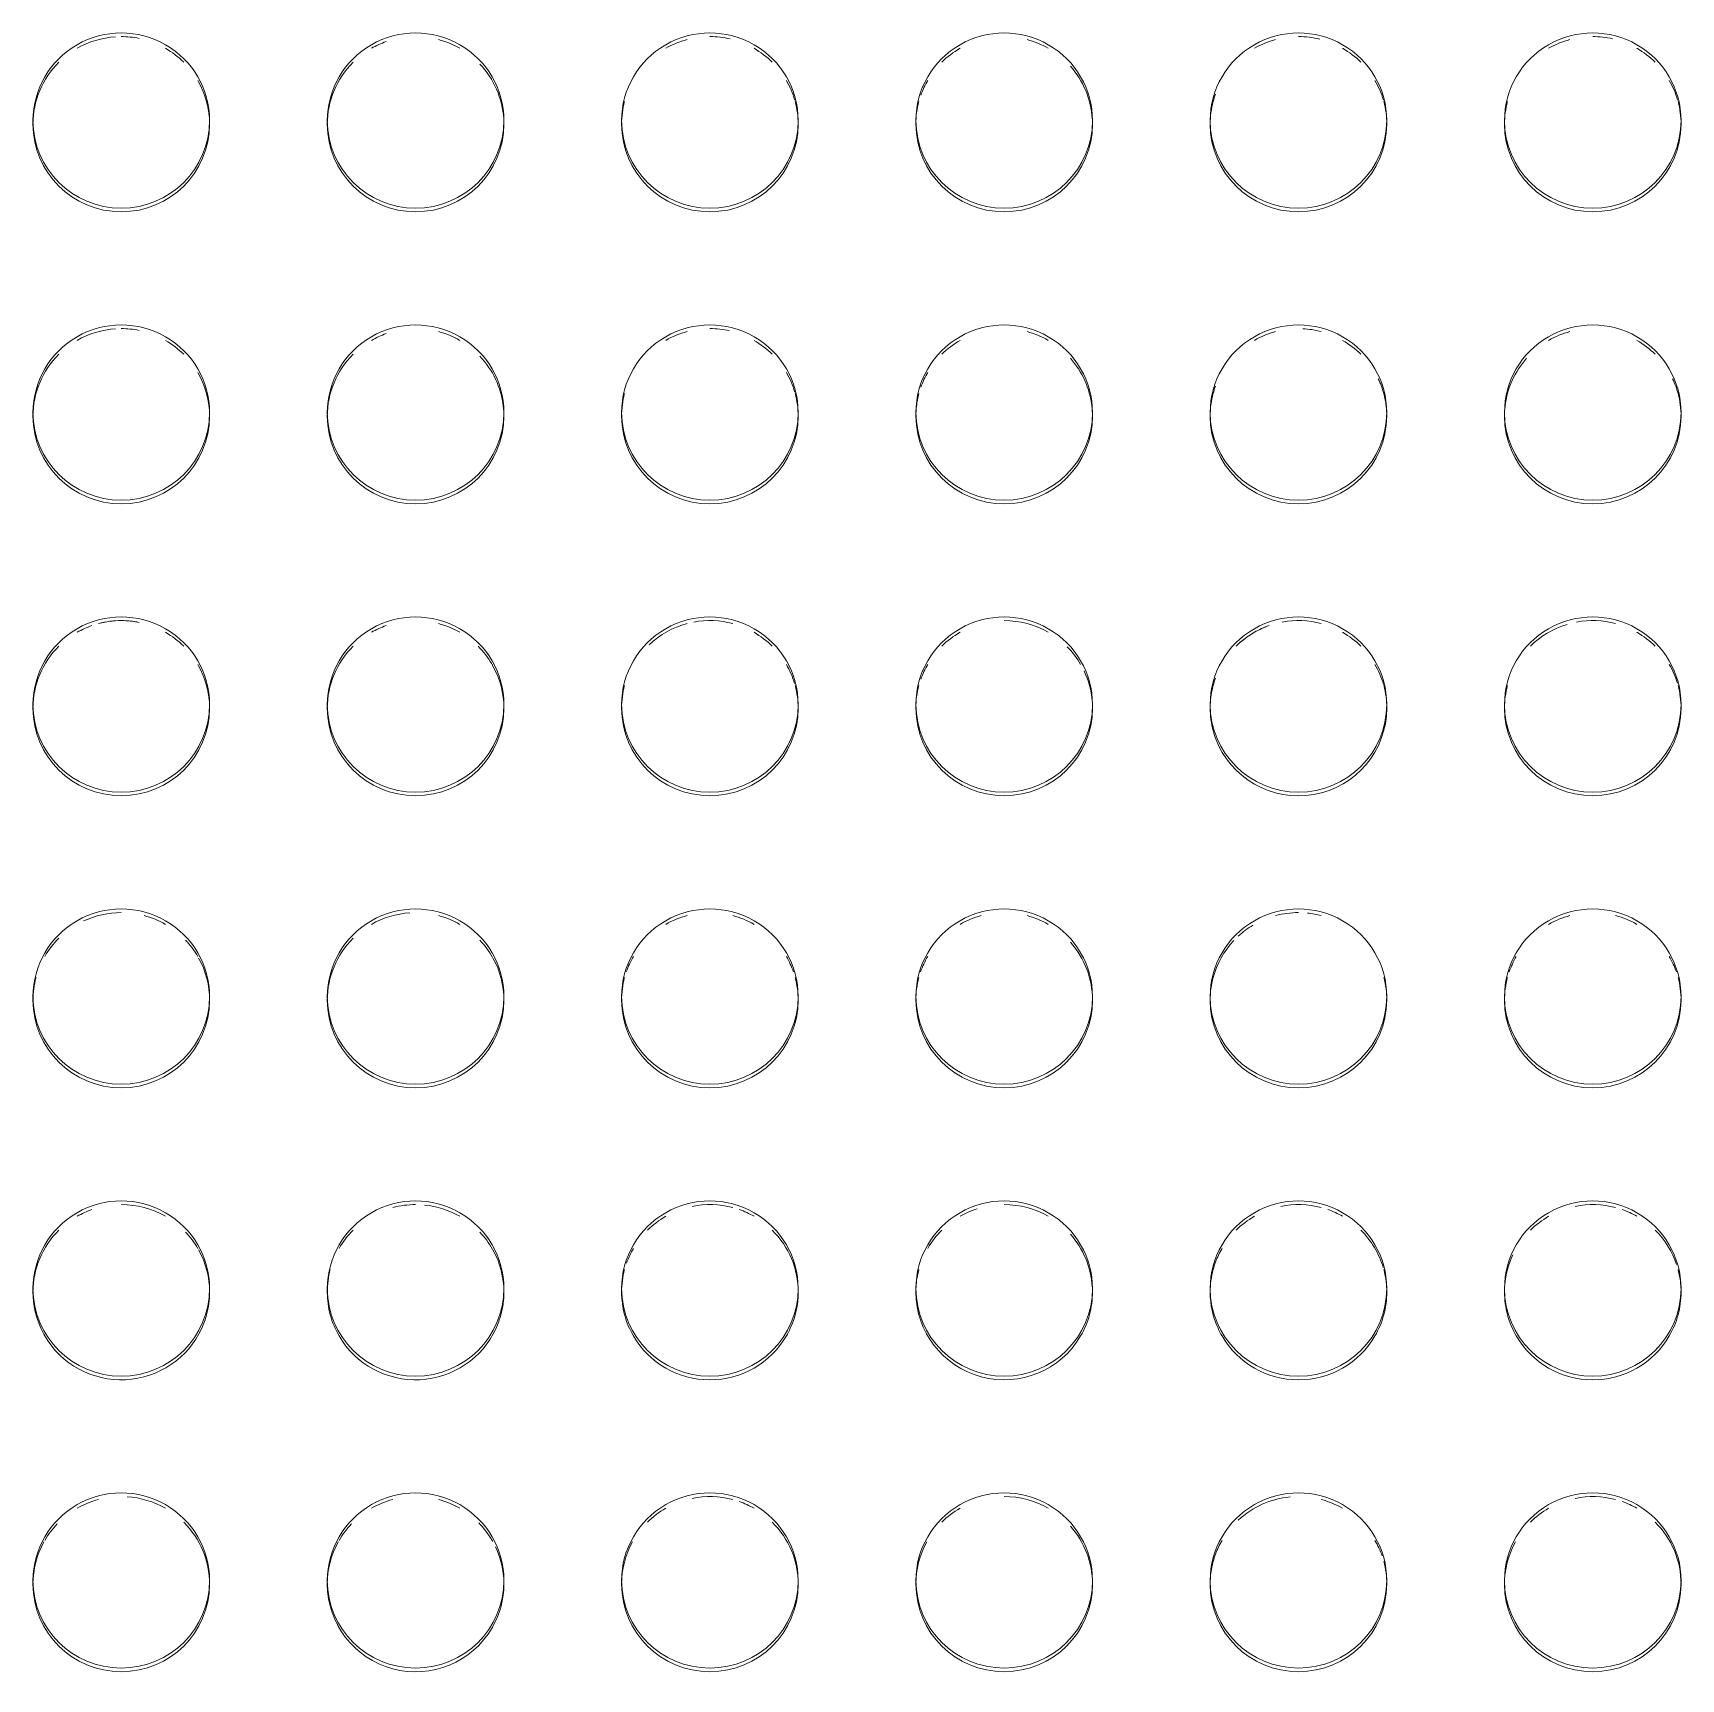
# Model space of a CAD drawing. Header units: millimetres. Extents: x 1606 to 178479, y -4237 to 231581.
# Drawn here: x 36216 to 36496, y 228421 to 228700.7 of the extents above; entities that cross this region are included whole.
import ezdxf

# ---------------------------------------------------------------- set-up
doc = ezdxf.new("R2010")
doc.units = ezdxf.units.MM
for name, color, linetype, lineweight in [('0-1', 7, 'Continuous', 5), ('A-GENM-1', 9, 'Continuous', 9), ('A-GENM-2', 13, 'Continuous', 9)]:
    doc.layers.add(name, color=color, linetype=linetype, lineweight=lineweight)

# ---------------------------------------------------------------- blocks, each defined once
blk = doc.blocks.new('WYA_Tactiles-300x300 - Tactiles-300x300-V19-WAREHOUSE SLAB PLAN')
at = {"layer": 'A-GENM-2'}
for p, q in [((26515.28, 228685.84), (26515.28, 228685.22)), ((26545.28, 228685.22), (26545.28, 228685.84)), ((26565.28, 228685.84), (26565.28, 228685.22)), ((26595.28, 228685.22), (26595.28, 228685.84)), ((26615.28, 228685.84), (26615.28, 228685.22)), ((26645.28, 228685.22), (26645.28, 228685.84)), ((26665.28, 228685.84), (26665.28, 228685.22)), ((26695.28, 228685.22), (26695.28, 228685.84)), ((26715.28, 228685.84), (26715.28, 228685.22)), ((26745.28, 228685.22), (26745.28, 228685.84)), ((26765.28, 228685.84), (26765.28, 228685.22)), ((26795.28, 228685.22), (26795.28, 228685.84)), ((26515.28, 228636.22), (26515.28, 228635.6)), ((26545.28, 228635.6), (26545.28, 228636.22)), ((26565.28, 228636.22), (26565.28, 228635.6)), ((26595.28, 228635.6), (26595.28, 228636.22)), ((26615.28, 228636.22), (26615.28, 228635.6)), ((26645.28, 228635.6), (26645.28, 228636.22)), ((26665.28, 228636.22), (26665.28, 228635.6)), ((26695.28, 228635.6), (26695.28, 228636.22)), ((26715.28, 228636.22), (26715.28, 228635.6)), ((26745.28, 228635.6), (26745.28, 228636.22)), ((26765.28, 228636.22), (26765.28, 228635.6)), ((26795.28, 228635.6), (26795.28, 228636.22)), ((26515.28, 228586.61), (26515.28, 228585.99)), ((26545.28, 228585.99), (26545.28, 228586.61)), ((26565.28, 228586.61), (26565.28, 228585.99)), ((26595.28, 228585.99), (26595.28, 228586.61)), ((26615.28, 228586.61), (26615.28, 228585.99)), ((26645.28, 228585.99), (26645.28, 228586.61)), ((26665.28, 228586.61), (26665.28, 228585.99)), ((26695.28, 228585.99), (26695.28, 228586.61)), ((26715.28, 228586.61), (26715.28, 228585.99)), ((26745.28, 228585.99), (26745.28, 228586.61)), ((26765.28, 228586.61), (26765.28, 228585.99)), ((26795.28, 228585.99), (26795.28, 228586.61)), ((26515.28, 228536.99), (26515.28, 228536.37)), ((26545.28, 228536.37), (26545.28, 228536.99)), ((26565.28, 228536.99), (26565.28, 228536.37)), ((26595.28, 228536.37), (26595.28, 228536.99)), ((26615.28, 228536.99), (26615.28, 228536.37)), ((26645.28, 228536.37), (26645.28, 228536.99)), ((26665.28, 228536.99), (26665.28, 228536.37)), ((26695.28, 228536.37), (26695.28, 228536.99)), ((26715.28, 228536.99), (26715.28, 228536.37)), ((26745.28, 228536.37), (26745.28, 228536.99)), ((26765.28, 228536.99), (26765.28, 228536.37)), ((26795.28, 228536.37), (26795.28, 228536.99)), ((26515.28, 228487.38), (26515.28, 228486.76)), ((26545.28, 228486.76), (26545.28, 228487.38)), ((26565.28, 228487.38), (26565.28, 228486.76)), ((26595.28, 228486.76), (26595.28, 228487.38)), ((26615.28, 228487.38), (26615.28, 228486.76)), ((26645.28, 228486.76), (26645.28, 228487.38)), ((26665.28, 228487.38), (26665.28, 228486.76)), ((26695.28, 228486.76), (26695.28, 228487.38)), ((26715.28, 228487.38), (26715.28, 228486.76)), ((26745.28, 228486.76), (26745.28, 228487.38)), ((26765.28, 228487.38), (26765.28, 228486.76)), ((26795.28, 228486.76), (26795.28, 228487.38)), ((26515.28, 228437.77), (26515.28, 228437.15)), ((26545.28, 228437.15), (26545.28, 228437.77)), ((26565.28, 228437.77), (26565.28, 228437.15)), ((26595.28, 228437.15), (26595.28, 228437.77)), ((26615.28, 228437.77), (26615.28, 228437.15)), ((26645.28, 228437.15), (26645.28, 228437.77)), ((26665.28, 228437.77), (26665.28, 228437.15)), ((26695.28, 228437.15), (26695.28, 228437.77)), ((26715.28, 228437.77), (26715.28, 228437.15)), ((26745.28, 228437.15), (26745.28, 228437.77)), ((26765.28, 228437.77), (26765.28, 228437.15)), ((26795.28, 228437.15), (26795.28, 228437.77))]:
    blk.add_line(p, q, dxfattribs=at)
for centre, start_param, end_param in [((26530.28, 228685.84), 0, 3.141593), ((26530.28, 228685.22), 1.637098, 2.094395), ((26530.28, 228685.22), 1.368442, 1.570796), ((26580.28, 228685.84), 0, 3.141593), ((26580.28, 228685.22), 1.909806, 2.094395), ((26580.28, 228685.22), 1.047198, 1.308997), ((26630.28, 228685.84), 0, 3.141593), ((26630.28, 228685.22), 1.832596, 2.094395), ((26630.28, 228685.22), 1.33837, 1.570796), ((26680.28, 228685.84), 0, 3.141593), ((26680.28, 228685.22), 1.047198, 1.308997), ((26730.28, 228685.84), 0, 3.141593), ((26730.28, 228685.22), 1.832596, 2.094395), ((26730.28, 228685.22), 1.325552, 1.570796), ((26780.28, 228685.84), 0, 3.141593), ((26780.28, 228685.22), 1.832596, 2.094395), ((26780.28, 228685.22), 1.34624, 1.570796), ((26530.28, 228685.22), 2.356194, 3.141593), ((26530.28, 228685.22), 0.785398, 1.047198), ((26580.28, 228685.22), 2.356194, 3.141593), ((26630.28, 228685.22), 0.785398, 1.047198), ((26680.28, 228685.22), 2.094395, 2.356194), ((26730.28, 228685.22), 0.785398, 1.047198), ((26780.28, 228685.22), 0.785398, 1.047198), ((26580.28, 228685.22), 0.061784, 0.757137), ((26680.28, 228685.22), 0.061784, 0.723615), ((26530.28, 228685.22), 0, 0.523599), ((26630.28, 228685.22), 0.279565, 0.523599), ((26680.28, 228685.22), 2.617994, 2.802583), ((26730.28, 228685.22), 2.791019, 2.879793), ((26730.28, 228685.22), 0.279565, 0.523599), ((26780.28, 228685.22), 0.279565, 0.523599), ((26630.28, 228685.22), 2.879793, 3.141593), ((26630.28, 228685.22), 0, 0.261799), ((26680.28, 228685.22), 2.879793, 3.141593), ((26730.28, 228685.22), 2.879793, 3.141593), ((26730.28, 228685.22), 0, 0.261799), ((26780.28, 228685.22), 2.879793, 3.141593), ((26780.28, 228685.22), 0, 0.261799), ((26530.28, 228685.84), 3.141593, 6.283185), ((26530.28, 228685.22), 3.141593, 6.283185), ((26580.28, 228685.84), 3.141593, 6.283185), ((26580.28, 228685.22), 3.141593, 6.283185), ((26630.28, 228685.84), 3.141593, 6.283185), ((26630.28, 228685.22), 3.141593, 6.283185), ((26680.28, 228685.84), 3.141593, 6.283185), ((26680.28, 228685.22), 3.141593, 6.283185), ((26730.28, 228685.84), 3.141593, 6.283185), ((26730.28, 228685.22), 3.141593, 6.283185), ((26780.28, 228685.84), 3.141593, 6.283185), ((26780.28, 228685.22), 3.141593, 6.283185), ((26530.28, 228636.22), 0, 3.141593), ((26580.28, 228636.22), 0, 3.141593), ((26630.28, 228636.22), 0, 3.141593), ((26680.28, 228636.22), 0, 3.141593), ((26730.28, 228636.22), 0, 3.141593), ((26780.28, 228636.22), 0, 3.141593), ((26530.28, 228635.6), 1.637098, 2.094395), ((26530.28, 228635.6), 1.368442, 1.570796), ((26530.28, 228635.6), 0.785398, 1.047198), ((26580.28, 228635.6), 1.909806, 2.094395), ((26580.28, 228635.6), 1.047198, 1.308997), ((26630.28, 228635.6), 1.832596, 2.094395), ((26630.28, 228635.6), 1.34624, 1.570796), ((26630.28, 228635.6), 0.785398, 1.047198), ((26680.28, 228635.6), 2.094395, 2.356194), ((26680.28, 228635.6), 1.047198, 1.308997), ((26730.28, 228635.6), 1.832596, 2.094395), ((26730.28, 228635.6), 1.308997, 1.52226), ((26730.28, 228635.6), 0.785398, 1.047198), ((26780.28, 228635.6), 1.832596, 2.094395), ((26780.28, 228635.6), 0.785398, 1.047198), ((26530.28, 228635.6), 2.356194, 3.141593), ((26580.28, 228635.6), 2.356194, 3.141593), ((26580.28, 228635.6), 0.114971, 0.757137), ((26680.28, 228635.6), 0.114971, 0.723615), ((26780.28, 228635.6), 2.417978, 3.026621), ((26530.28, 228635.6), 0, 0.523599), ((26630.28, 228635.6), 0.279565, 0.523599), ((26680.28, 228635.6), 2.617994, 2.802583), ((26730.28, 228635.6), 2.791019, 2.879793), ((26730.28, 228635.6), 0.261799, 0.440742), ((26780.28, 228635.6), 0.261799, 0.440742), ((26580.28, 228635.6), 0, 0.114971), ((26630.28, 228635.6), 2.879793, 3.141593), ((26630.28, 228635.6), 0, 0.261799), ((26680.28, 228635.6), 3.026621, 3.141593), ((26680.28, 228635.6), 2.879793, 3.026621), ((26680.28, 228635.6), 0, 0.114971), ((26730.28, 228635.6), 2.879793, 3.141593), ((26730.28, 228635.6), 0.114971, 0.261799), ((26730.28, 228635.6), 0, 0.114971), ((26780.28, 228635.6), 3.026621, 3.141593), ((26780.28, 228635.6), 0, 0.261799), ((26530.28, 228636.22), 3.141593, 6.283185), ((26530.28, 228635.6), 3.141593, 6.283185), ((26580.28, 228636.22), 3.141593, 6.283185), ((26580.28, 228635.6), 3.141593, 6.283185), ((26630.28, 228636.22), 3.141593, 6.283185), ((26630.28, 228635.6), 3.141593, 6.283185), ((26680.28, 228636.22), 3.141593, 6.283185), ((26680.28, 228635.6), 3.141593, 6.283185), ((26730.28, 228636.22), 3.141593, 6.283185), ((26730.28, 228635.6), 3.141593, 6.283185), ((26780.28, 228636.22), 3.141593, 6.283185), ((26780.28, 228635.6), 3.141593, 6.283185), ((26530.28, 228586.61), 0, 3.141593), ((26530.28, 228585.99), 1.368442, 1.832596), ((26580.28, 228586.61), 0, 3.141593), ((26630.28, 228586.61), 0, 3.141593), ((26630.28, 228585.99), 1.308997, 1.755385), ((26680.28, 228586.61), 0, 3.141593), ((26680.28, 228585.99), 1.047198, 1.570796), ((26730.28, 228586.61), 0, 3.141593), ((26730.28, 228585.99), 1.308997, 1.755385), ((26780.28, 228586.61), 0, 3.141593), ((26780.28, 228585.99), 1.308997, 1.755385), ((26530.28, 228585.99), 1.909806, 2.094395), ((26530.28, 228585.99), 0.785398, 1.047198), ((26580.28, 228585.99), 1.909806, 2.094395), ((26580.28, 228585.99), 1.047198, 1.308997), ((26630.28, 228585.99), 1.832596, 2.330757), ((26630.28, 228585.99), 0.785398, 1.047198), ((26680.28, 228585.99), 2.094395, 2.356194), ((26730.28, 228585.99), 2.094395, 2.356194), ((26730.28, 228585.99), 1.909806, 2.094395), ((26730.28, 228585.99), 0.785398, 1.047198), ((26780.28, 228585.99), 1.866916, 2.356194), ((26780.28, 228585.99), 0.785398, 1.047198), ((26530.28, 228585.99), 2.356194, 3.141593), ((26580.28, 228585.99), 2.356194, 3.141593), ((26580.28, 228585.99), 0.531312, 0.785398), ((26680.28, 228585.99), 0.523599, 0.77449), ((26530.28, 228585.99), 0, 0.523599), ((26580.28, 228585.99), 0.510229, 0.523599), ((26580.28, 228585.99), 0, 0.510229), ((26630.28, 228585.99), 0.284414, 0.523599), ((26680.28, 228585.99), 2.617994, 2.802583), ((26680.28, 228585.99), 0.082857, 0.440742), ((26730.28, 228585.99), 0.272708, 0.523599), ((26780.28, 228585.99), 0.291172, 0.523599), ((26630.28, 228585.99), 2.879793, 3.141593), ((26630.28, 228585.99), 0, 0.261799), ((26680.28, 228585.99), 2.879793, 3.141593), ((26730.28, 228585.99), 2.879793, 3.100882), ((26730.28, 228585.99), 2.791019, 2.879793), ((26730.28, 228585.99), 0, 0.261799), ((26780.28, 228585.99), 2.879793, 3.141593), ((26780.28, 228585.99), 0, 0.261799), ((26530.28, 228586.61), 3.141593, 6.283185), ((26580.28, 228586.61), 3.141593, 6.283185), ((26630.28, 228586.61), 3.141593, 6.283185), ((26680.28, 228586.61), 3.141593, 6.283185), ((26730.28, 228586.61), 3.141593, 6.283185), ((26780.28, 228586.61), 3.141593, 6.283185), ((26530.28, 228585.99), 3.141593, 6.283185), ((26580.28, 228585.99), 3.141593, 6.283185), ((26630.28, 228585.99), 3.141593, 6.283185), ((26680.28, 228585.99), 3.141593, 6.283185), ((26730.28, 228585.99), 3.141593, 3.403392), ((26730.28, 228585.99), 3.492166, 6.283185), ((26780.28, 228585.99), 3.141593, 6.283185), ((26730.28, 228585.99), 3.403392, 3.492166), ((26530.28, 228536.99), 0, 3.141593), ((26530.28, 228536.37), 1.570796, 2.011538), ((26530.28, 228536.37), 1.047198, 1.308997), ((26580.28, 228536.99), 0, 3.141593), ((26580.28, 228536.37), 1.637098, 2.094395), ((26580.28, 228536.37), 1.047198, 1.308997), ((26630.28, 228536.99), 0, 3.141593), ((26630.28, 228536.37), 1.832596, 2.094395), ((26630.28, 228536.37), 1.047198, 1.308997), ((26680.28, 228536.99), 0, 3.141593), ((26680.28, 228536.37), 1.832596, 2.094395), ((26680.28, 228536.37), 1.047198, 1.308997), ((26730.28, 228536.99), 0, 3.141593), ((26730.28, 228536.37), 1.570796, 1.832596), ((26730.28, 228536.37), 1.308997, 1.469064), ((26780.28, 228536.99), 0, 3.141593), ((26780.28, 228536.37), 1.832596, 2.094395), ((26780.28, 228536.37), 1.047198, 1.308997), ((26730.28, 228536.37), 2.112161, 2.320764), ((26530.28, 228536.37), 2.356194, 2.617994), ((26530.28, 228536.37), 0.523599, 0.757137), ((26580.28, 228536.37), 2.356194, 3.141593), ((26580.28, 228536.37), 0.510229, 0.757137), ((26680.28, 228536.37), 0, 0.723615), ((26730.28, 228536.37), 2.391625, 2.879793), ((26530.28, 228536.37), 0, 0.502526), ((26580.28, 228536.37), 0, 0.502526), ((26630.28, 228536.37), 2.617994, 2.813491), ((26630.28, 228536.37), 0.328101, 0.523599), ((26680.28, 228536.37), 2.617994, 2.813491), ((26780.28, 228536.37), 2.617994, 2.813491), ((26780.28, 228536.37), 0.328101, 0.523599), ((26530.28, 228536.37), 2.879793, 3.141593), ((26630.28, 228536.37), 2.879793, 3.141593), ((26630.28, 228536.37), 0, 0.261799), ((26680.28, 228536.37), 2.879793, 3.141593), ((26730.28, 228536.37), 2.879793, 3.141593), ((26730.28, 228536.37), 0, 0.261799), ((26780.28, 228536.37), 2.879793, 3.141593), ((26780.28, 228536.37), 0, 0.261799), ((26530.28, 228536.99), 3.141593, 6.283185), ((26530.28, 228536.37), 3.141593, 6.283185), ((26580.28, 228536.99), 3.141593, 6.283185), ((26580.28, 228536.37), 3.141593, 6.283185), ((26630.28, 228536.99), 3.141593, 6.283185), ((26630.28, 228536.37), 3.141593, 6.283185), ((26680.28, 228536.99), 3.141593, 6.283185), ((26680.28, 228536.37), 3.141593, 6.283185), ((26730.28, 228536.99), 3.141593, 6.283185), ((26730.28, 228536.37), 3.141593, 6.283185), ((26780.28, 228536.99), 3.141593, 6.283185), ((26780.28, 228536.37), 3.141593, 6.283185), ((26530.28, 228487.38), 0, 3.141593), ((26530.28, 228486.76), 1.909806, 2.094395), ((26530.28, 228486.76), 1.047198, 1.570796), ((26580.28, 228487.38), 0, 3.141593), ((26580.28, 228486.76), 1.570796, 1.832596), ((26580.28, 228486.76), 1.047198, 1.469064), ((26630.28, 228487.38), 0, 3.141593), ((26630.28, 228486.76), 2.094395, 2.356194), ((26630.28, 228486.76), 1.308997, 1.773151), ((26630.28, 228486.76), 1.047198, 1.231787), ((26680.28, 228487.38), 0, 3.141593), ((26680.28, 228486.76), 1.883471, 2.094395), ((26680.28, 228486.76), 1.047198, 1.570796), ((26730.28, 228487.38), 0, 3.141593), ((26730.28, 228486.76), 2.094395, 2.356194), ((26730.28, 228486.76), 1.308997, 1.773151), ((26730.28, 228486.76), 1.047198, 1.231787), ((26780.28, 228487.38), 0, 3.141593), ((26780.28, 228486.76), 2.094395, 2.356194), ((26780.28, 228486.76), 1.308997, 1.773151), ((26780.28, 228486.76), 1.047198, 1.231787), ((26530.28, 228486.76), 2.356194, 3.141593), ((26530.28, 228486.76), 0.523599, 0.757137), ((26580.28, 228486.76), 2.356194, 2.617994), ((26580.28, 228486.76), 0.510229, 0.757137), ((26630.28, 228486.76), 0, 0.785398), ((26680.28, 228486.76), 2.356194, 2.617994), ((26730.28, 228486.76), 0.284414, 0.785398), ((26780.28, 228486.76), 0.321244, 0.785398), ((26630.28, 228486.76), 2.617994, 2.802583), ((26680.28, 228486.76), 0.061784, 0.723615), ((26730.28, 228486.76), 2.617994, 2.791019), ((26530.28, 228486.76), 0, 0.502526), ((26580.28, 228486.76), 0, 0.502526), ((26730.28, 228486.76), 2.791019, 2.879793), ((26780.28, 228486.76), 2.700851, 3.058736), ((26580.28, 228486.76), 2.879793, 3.141593), ((26630.28, 228486.76), 2.879793, 3.141593), ((26680.28, 228486.76), 2.879793, 3.086997), ((26730.28, 228486.76), 2.879793, 3.141593), ((26730.28, 228486.76), 0.03432, 0.261799), ((26780.28, 228486.76), 0.046883, 0.261799), ((26530.28, 228487.38), 3.141593, 6.283185), ((26530.28, 228486.76), 3.141593, 3.566181), ((26530.28, 228486.76), 6.021386, 6.283185), ((26580.28, 228487.38), 3.141593, 6.283185), ((26580.28, 228486.76), 3.141593, 3.403392), ((26580.28, 228486.76), 6.021386, 6.283185), ((26630.28, 228487.38), 3.141593, 6.283185), ((26630.28, 228486.76), 3.141593, 3.403392), ((26630.28, 228486.76), 5.858597, 6.283185), ((26680.28, 228487.38), 3.141593, 6.283185), ((26680.28, 228486.76), 3.141593, 5.759587), ((26680.28, 228486.76), 6.021386, 6.283185), ((26730.28, 228487.38), 3.141593, 6.283185), ((26730.28, 228486.76), 3.141593, 3.566181), ((26730.28, 228486.76), 6.021386, 6.283185), ((26780.28, 228487.38), 3.141593, 6.283185), ((26780.28, 228486.76), 3.141593, 3.403392), ((26780.28, 228486.76), 6.021386, 6.283185), ((26530.28, 228486.76), 5.858597, 6.021386), ((26580.28, 228486.76), 3.403392, 3.665191), ((26580.28, 228486.76), 5.858597, 6.021386), ((26630.28, 228486.76), 3.403392, 3.665191), ((26680.28, 228486.76), 5.759587, 6.021386), ((26730.28, 228486.76), 5.759587, 6.021386), ((26780.28, 228486.76), 3.403392, 3.665191), ((26780.28, 228486.76), 5.759587, 6.021386), ((26530.28, 228486.76), 3.566181, 3.665191), ((26530.28, 228486.76), 3.665191, 5.858597), ((26580.28, 228486.76), 3.665191, 5.858597), ((26630.28, 228486.76), 5.759587, 5.858597), ((26730.28, 228486.76), 3.566181, 3.665191), ((26630.28, 228486.76), 3.665191, 5.759587), ((26730.28, 228486.76), 3.665191, 5.759587), ((26780.28, 228486.76), 3.665191, 5.759587), ((26530.28, 228437.77), 0, 3.141593), ((26580.28, 228437.77), 0, 3.141593), ((26630.28, 228437.77), 0, 3.141593), ((26630.28, 228437.15), 1.308997, 1.773151), ((26680.28, 228437.77), 0, 3.141593), ((26680.28, 228437.15), 1.047198, 1.570796), ((26730.28, 228437.77), 0, 3.141593), ((26780.28, 228437.77), 0, 3.141593), ((26780.28, 228437.15), 1.308997, 1.773151), ((26530.28, 228437.15), 1.832596, 2.094395), ((26530.28, 228437.15), 1.047198, 1.504494), ((26580.28, 228437.15), 1.832596, 2.094395), ((26580.28, 228437.15), 1.047198, 1.308997), ((26630.28, 228437.15), 2.094395, 2.356194), ((26630.28, 228437.15), 1.047198, 1.231787), ((26680.28, 228437.15), 2.094395, 2.356194), ((26730.28, 228437.15), 1.665359, 2.320764), ((26730.28, 228437.15), 1.047198, 1.308997), ((26780.28, 228437.15), 2.094395, 2.356194), ((26780.28, 228437.15), 1.047198, 1.231787), ((26530.28, 228437.15), 2.384455, 2.617994), ((26530.28, 228437.15), 0, 0.785398), ((26580.28, 228437.15), 2.384455, 2.617994), ((26580.28, 228437.15), 0.523599, 0.77449), ((26630.28, 228437.15), 0, 0.785398), ((26680.28, 228437.15), 0, 0.723615), ((26780.28, 228437.15), 0, 0.785398), ((26530.28, 228437.15), 2.639067, 3.141593), ((26580.28, 228437.15), 2.639067, 3.141593), ((26580.28, 228437.15), 0.510229, 0.523599), ((26630.28, 228437.15), 2.639067, 3.141593), ((26680.28, 228437.15), 2.639067, 3.141593), ((26730.28, 228437.15), 2.617994, 2.791019), ((26730.28, 228437.15), 0.328101, 0.523599), ((26780.28, 228437.15), 2.639067, 3.141593), ((26580.28, 228437.15), 0.082857, 0.440742), ((26730.28, 228437.15), 2.879793, 3.141593), ((26730.28, 228437.15), 2.791019, 2.879793), ((26730.28, 228437.15), 0, 0.261799), ((26530.28, 228437.77), 3.141593, 6.283185), ((26530.28, 228437.15), 3.141593, 6.283185), ((26580.28, 228437.77), 3.141593, 6.283185), ((26580.28, 228437.15), 3.141593, 5.759587), ((26580.28, 228437.15), 5.772956, 6.283185), ((26630.28, 228437.77), 3.141593, 6.283185), ((26630.28, 228437.15), 3.141593, 6.283185), ((26680.28, 228437.77), 3.141593, 6.283185), ((26680.28, 228437.15), 3.141593, 6.283185), ((26730.28, 228437.77), 3.141593, 6.283185), ((26730.28, 228437.15), 3.141593, 6.283185), ((26780.28, 228437.77), 3.141593, 6.283185), ((26780.28, 228437.15), 3.141593, 6.283185), ((26580.28, 228437.15), 5.759587, 5.772956)]:
    blk.add_ellipse(centre, major_axis=(15, 0), ratio=0.992278, start_param=start_param, end_param=end_param, dxfattribs=at)
blk = doc.blocks.new('WYA_Tactiles-300x300 - Tactiles-300x300-V23-WAREHOUSE SLAB PLAN')
at = {"layer": 'A-GENM-2'}
for p, q in [((26515.28, 228685.84), (26515.28, 228685.22)), ((26545.28, 228685.22), (26545.28, 228685.84)), ((26565.28, 228685.84), (26565.28, 228685.22)), ((26595.28, 228685.22), (26595.28, 228685.84)), ((26615.28, 228685.84), (26615.28, 228685.22)), ((26645.28, 228685.22), (26645.28, 228685.84)), ((26665.28, 228685.84), (26665.28, 228685.22)), ((26695.28, 228685.22), (26695.28, 228685.84)), ((26715.28, 228685.84), (26715.28, 228685.22)), ((26745.28, 228685.22), (26745.28, 228685.84)), ((26765.28, 228685.84), (26765.28, 228685.22)), ((26795.28, 228685.22), (26795.28, 228685.84)), ((26515.28, 228636.22), (26515.28, 228635.6)), ((26545.28, 228635.6), (26545.28, 228636.22)), ((26565.28, 228636.22), (26565.28, 228635.6)), ((26595.28, 228635.6), (26595.28, 228636.22)), ((26615.28, 228636.22), (26615.28, 228635.6)), ((26645.28, 228635.6), (26645.28, 228636.22)), ((26665.28, 228636.22), (26665.28, 228635.6)), ((26695.28, 228635.6), (26695.28, 228636.22)), ((26715.28, 228636.22), (26715.28, 228635.6)), ((26745.28, 228635.6), (26745.28, 228636.22)), ((26765.28, 228636.22), (26765.28, 228635.6)), ((26795.28, 228635.6), (26795.28, 228636.22)), ((26515.28, 228586.61), (26515.28, 228585.99)), ((26545.28, 228585.99), (26545.28, 228586.61)), ((26565.28, 228586.61), (26565.28, 228585.99)), ((26595.28, 228585.99), (26595.28, 228586.61)), ((26615.28, 228586.61), (26615.28, 228585.99)), ((26645.28, 228585.99), (26645.28, 228586.61)), ((26665.28, 228586.61), (26665.28, 228585.99)), ((26695.28, 228585.99), (26695.28, 228586.61)), ((26715.28, 228586.61), (26715.28, 228585.99)), ((26745.28, 228585.99), (26745.28, 228586.61)), ((26765.28, 228586.61), (26765.28, 228585.99)), ((26795.28, 228585.99), (26795.28, 228586.61)), ((26515.28, 228536.99), (26515.28, 228536.37)), ((26545.28, 228536.37), (26545.28, 228536.99)), ((26565.28, 228536.99), (26565.28, 228536.37)), ((26595.28, 228536.37), (26595.28, 228536.99)), ((26615.28, 228536.99), (26615.28, 228536.37)), ((26645.28, 228536.37), (26645.28, 228536.99)), ((26665.28, 228536.99), (26665.28, 228536.37)), ((26695.28, 228536.37), (26695.28, 228536.99)), ((26715.28, 228536.99), (26715.28, 228536.37)), ((26745.28, 228536.37), (26745.28, 228536.99)), ((26765.28, 228536.99), (26765.28, 228536.37)), ((26795.28, 228536.37), (26795.28, 228536.99)), ((26515.28, 228487.38), (26515.28, 228486.76)), ((26545.28, 228486.76), (26545.28, 228487.38)), ((26565.28, 228487.38), (26565.28, 228486.76)), ((26595.28, 228486.76), (26595.28, 228487.38)), ((26615.28, 228487.38), (26615.28, 228486.76)), ((26645.28, 228486.76), (26645.28, 228487.38)), ((26665.28, 228487.38), (26665.28, 228486.76)), ((26695.28, 228486.76), (26695.28, 228487.38)), ((26715.28, 228487.38), (26715.28, 228486.76)), ((26745.28, 228486.76), (26745.28, 228487.38)), ((26765.28, 228487.38), (26765.28, 228486.76)), ((26795.28, 228486.76), (26795.28, 228487.38)), ((26515.28, 228437.77), (26515.28, 228437.15)), ((26545.28, 228437.15), (26545.28, 228437.77)), ((26565.28, 228437.77), (26565.28, 228437.15)), ((26595.28, 228437.15), (26595.28, 228437.77)), ((26615.28, 228437.77), (26615.28, 228437.15)), ((26645.28, 228437.15), (26645.28, 228437.77)), ((26665.28, 228437.77), (26665.28, 228437.15)), ((26695.28, 228437.15), (26695.28, 228437.77)), ((26715.28, 228437.77), (26715.28, 228437.15)), ((26745.28, 228437.15), (26745.28, 228437.77)), ((26765.28, 228437.77), (26765.28, 228437.15)), ((26795.28, 228437.15), (26795.28, 228437.77))]:
    blk.add_line(p, q, dxfattribs=at)
for centre, start_param, end_param in [((26530.28, 228685.84), 0, 3.141593), ((26530.28, 228685.22), 1.637098, 2.094395), ((26530.28, 228685.22), 1.368442, 1.570796), ((26580.28, 228685.84), 0, 3.141593), ((26580.28, 228685.22), 1.909806, 2.094395), ((26580.28, 228685.22), 1.047198, 1.308997), ((26630.28, 228685.84), 0, 3.141593), ((26630.28, 228685.22), 1.832596, 2.094395), ((26630.28, 228685.22), 1.33837, 1.570796), ((26680.28, 228685.84), 0, 3.141593), ((26680.28, 228685.22), 1.047198, 1.308997), ((26730.28, 228685.84), 0, 3.141593), ((26730.28, 228685.22), 1.832596, 2.094395), ((26730.28, 228685.22), 1.325552, 1.570796), ((26780.28, 228685.84), 0, 3.141593), ((26780.28, 228685.22), 1.832596, 2.094395), ((26780.28, 228685.22), 1.34624, 1.570796), ((26530.28, 228685.22), 2.356194, 3.141593), ((26530.28, 228685.22), 0.785398, 1.047198), ((26580.28, 228685.22), 2.356194, 3.141593), ((26630.28, 228685.22), 0.785398, 1.047198), ((26680.28, 228685.22), 2.094395, 2.356194), ((26730.28, 228685.22), 0.785398, 1.047198), ((26780.28, 228685.22), 0.785398, 1.047198), ((26580.28, 228685.22), 0.061784, 0.757137), ((26680.28, 228685.22), 0.061784, 0.723615), ((26530.28, 228685.22), 0, 0.523599), ((26630.28, 228685.22), 0.279565, 0.523599), ((26680.28, 228685.22), 2.617994, 2.802583), ((26730.28, 228685.22), 2.791019, 2.879793), ((26730.28, 228685.22), 0.279565, 0.523599), ((26780.28, 228685.22), 0.279565, 0.523599), ((26630.28, 228685.22), 2.879793, 3.141593), ((26630.28, 228685.22), 0, 0.261799), ((26680.28, 228685.22), 2.879793, 3.141593), ((26730.28, 228685.22), 2.879793, 3.141593), ((26730.28, 228685.22), 0, 0.261799), ((26780.28, 228685.22), 2.879793, 3.141593), ((26780.28, 228685.22), 0, 0.261799), ((26530.28, 228685.84), 3.141593, 6.283185), ((26530.28, 228685.22), 3.141593, 6.283185), ((26580.28, 228685.84), 3.141593, 6.283185), ((26580.28, 228685.22), 3.141593, 6.283185), ((26630.28, 228685.84), 3.141593, 6.283185), ((26630.28, 228685.22), 3.141593, 6.283185), ((26680.28, 228685.84), 3.141593, 6.283185), ((26680.28, 228685.22), 3.141593, 6.283185), ((26730.28, 228685.84), 3.141593, 6.283185), ((26730.28, 228685.22), 3.141593, 6.283185), ((26780.28, 228685.84), 3.141593, 6.283185), ((26780.28, 228685.22), 3.141593, 6.283185), ((26530.28, 228636.22), 0, 3.141593), ((26580.28, 228636.22), 0, 3.141593), ((26630.28, 228636.22), 0, 3.141593), ((26680.28, 228636.22), 0, 3.141593), ((26730.28, 228636.22), 0, 3.141593), ((26780.28, 228636.22), 0, 3.141593), ((26530.28, 228635.6), 1.637098, 2.094395), ((26530.28, 228635.6), 1.368442, 1.570796), ((26530.28, 228635.6), 0.785398, 1.047198), ((26580.28, 228635.6), 1.909806, 2.094395), ((26580.28, 228635.6), 1.047198, 1.308997), ((26630.28, 228635.6), 1.832596, 2.094395), ((26630.28, 228635.6), 1.34624, 1.570796), ((26630.28, 228635.6), 0.785398, 1.047198), ((26680.28, 228635.6), 2.094395, 2.356194), ((26680.28, 228635.6), 1.047198, 1.308997), ((26730.28, 228635.6), 1.832596, 2.094395), ((26730.28, 228635.6), 1.308997, 1.52226), ((26730.28, 228635.6), 0.785398, 1.047198), ((26780.28, 228635.6), 1.832596, 2.094395), ((26780.28, 228635.6), 0.785398, 1.047198), ((26530.28, 228635.6), 2.356194, 3.141593), ((26580.28, 228635.6), 2.356194, 3.141593), ((26580.28, 228635.6), 0.114971, 0.757137), ((26680.28, 228635.6), 0.114971, 0.723615), ((26780.28, 228635.6), 2.417978, 3.026621), ((26530.28, 228635.6), 0, 0.523599), ((26630.28, 228635.6), 0.279565, 0.523599), ((26680.28, 228635.6), 2.617994, 2.802583), ((26730.28, 228635.6), 2.791019, 2.879793), ((26730.28, 228635.6), 0.261799, 0.440742), ((26780.28, 228635.6), 0.261799, 0.440742), ((26580.28, 228635.6), 0, 0.114971), ((26630.28, 228635.6), 2.879793, 3.141593), ((26630.28, 228635.6), 0, 0.261799), ((26680.28, 228635.6), 3.026621, 3.141593), ((26680.28, 228635.6), 2.879793, 3.026621), ((26680.28, 228635.6), 0, 0.114971), ((26730.28, 228635.6), 2.879793, 3.141593), ((26730.28, 228635.6), 0.114971, 0.261799), ((26730.28, 228635.6), 0, 0.114971), ((26780.28, 228635.6), 3.026621, 3.141593), ((26780.28, 228635.6), 0, 0.261799), ((26530.28, 228636.22), 3.141593, 6.283185), ((26530.28, 228635.6), 3.141593, 6.283185), ((26580.28, 228636.22), 3.141593, 6.283185), ((26580.28, 228635.6), 3.141593, 6.283185), ((26630.28, 228636.22), 3.141593, 6.283185), ((26630.28, 228635.6), 3.141593, 6.283185), ((26680.28, 228636.22), 3.141593, 6.283185), ((26680.28, 228635.6), 3.141593, 6.283185), ((26730.28, 228636.22), 3.141593, 6.283185), ((26730.28, 228635.6), 3.141593, 6.283185), ((26780.28, 228636.22), 3.141593, 6.283185), ((26780.28, 228635.6), 3.141593, 6.283185), ((26530.28, 228586.61), 0, 3.141593), ((26530.28, 228585.99), 1.570796, 1.832596), ((26530.28, 228585.99), 1.368442, 1.570796), ((26580.28, 228586.61), 0, 3.141593), ((26630.28, 228586.61), 0, 3.141593), ((26630.28, 228585.99), 1.308997, 1.755385), ((26680.28, 228586.61), 0, 3.141593), ((26680.28, 228585.99), 1.047198, 1.570796), ((26730.28, 228586.61), 0, 3.141593), ((26730.28, 228585.99), 1.308997, 1.755385), ((26780.28, 228586.61), 0, 3.141593), ((26780.28, 228585.99), 1.308997, 1.755385), ((26530.28, 228585.99), 1.909806, 2.094395), ((26530.28, 228585.99), 0.785398, 1.047198), ((26580.28, 228585.99), 1.909806, 2.094395), ((26580.28, 228585.99), 1.047198, 1.308997), ((26630.28, 228585.99), 1.832596, 2.330757), ((26630.28, 228585.99), 0.785398, 1.047198), ((26680.28, 228585.99), 2.094395, 2.356194), ((26730.28, 228585.99), 1.909806, 2.356194), ((26730.28, 228585.99), 0.785398, 1.047198), ((26780.28, 228585.99), 1.866916, 2.356194), ((26780.28, 228585.99), 0.785398, 1.047198), ((26530.28, 228585.99), 2.356194, 3.141593), ((26580.28, 228585.99), 2.356194, 3.141593), ((26580.28, 228585.99), 0.531312, 0.785398), ((26680.28, 228585.99), 0.523599, 0.77449), ((26530.28, 228585.99), 0, 0.523599), ((26580.28, 228585.99), 0.510229, 0.523599), ((26580.28, 228585.99), 0, 0.510229), ((26630.28, 228585.99), 0.284414, 0.523599), ((26680.28, 228585.99), 2.617994, 2.802583), ((26680.28, 228585.99), 0.082857, 0.440742), ((26730.28, 228585.99), 0.272708, 0.523599), ((26780.28, 228585.99), 0.291172, 0.523599), ((26630.28, 228585.99), 2.879793, 3.141593), ((26630.28, 228585.99), 0, 0.261799), ((26680.28, 228585.99), 2.879793, 3.141593), ((26730.28, 228585.99), 2.879793, 3.100882), ((26730.28, 228585.99), 2.791019, 2.879793), ((26730.28, 228585.99), 0, 0.261799), ((26780.28, 228585.99), 2.879793, 3.141593), ((26780.28, 228585.99), 0, 0.261799), ((26530.28, 228586.61), 3.141593, 6.283185), ((26580.28, 228586.61), 3.141593, 6.283185), ((26630.28, 228586.61), 3.141593, 6.283185), ((26680.28, 228586.61), 3.141593, 6.283185), ((26730.28, 228586.61), 3.141593, 6.283185), ((26780.28, 228586.61), 3.141593, 6.283185), ((26530.28, 228585.99), 3.141593, 6.283185), ((26580.28, 228585.99), 3.141593, 6.283185), ((26630.28, 228585.99), 3.141593, 6.283185), ((26680.28, 228585.99), 3.141593, 6.283185), ((26730.28, 228585.99), 3.141593, 3.403392), ((26730.28, 228585.99), 3.492166, 6.283185), ((26780.28, 228585.99), 3.141593, 6.283185), ((26730.28, 228585.99), 3.403392, 3.492166), ((26530.28, 228536.99), 0, 3.141593), ((26530.28, 228536.37), 1.570796, 2.011538), ((26530.28, 228536.37), 1.047198, 1.308997), ((26580.28, 228536.99), 0, 3.141593), ((26580.28, 228536.37), 1.637098, 2.094395), ((26580.28, 228536.37), 1.047198, 1.308997), ((26630.28, 228536.99), 0, 3.141593), ((26630.28, 228536.37), 1.832596, 2.094395), ((26630.28, 228536.37), 1.047198, 1.308997), ((26680.28, 228536.99), 0, 3.141593), ((26680.28, 228536.37), 1.832596, 2.094395), ((26680.28, 228536.37), 1.047198, 1.308997), ((26730.28, 228536.99), 0, 3.141593), ((26730.28, 228536.37), 1.570796, 1.832596), ((26730.28, 228536.37), 1.308997, 1.469064), ((26780.28, 228536.99), 0, 3.141593), ((26780.28, 228536.37), 1.832596, 2.094395), ((26780.28, 228536.37), 1.047198, 1.308997), ((26730.28, 228536.37), 2.112161, 2.320764), ((26530.28, 228536.37), 2.356194, 2.617994), ((26530.28, 228536.37), 0.523599, 0.757137), ((26580.28, 228536.37), 2.356194, 3.141593), ((26580.28, 228536.37), 0.510229, 0.757137), ((26680.28, 228536.37), 0, 0.723615), ((26730.28, 228536.37), 2.391625, 2.879793), ((26530.28, 228536.37), 0, 0.502526), ((26580.28, 228536.37), 0, 0.502526), ((26630.28, 228536.37), 2.617994, 2.813491), ((26630.28, 228536.37), 0.328101, 0.523599), ((26680.28, 228536.37), 2.617994, 2.813491), ((26780.28, 228536.37), 2.617994, 2.813491), ((26780.28, 228536.37), 0.328101, 0.523599), ((26530.28, 228536.37), 2.879793, 3.141593), ((26630.28, 228536.37), 2.879793, 3.141593), ((26630.28, 228536.37), 0, 0.261799), ((26680.28, 228536.37), 2.879793, 3.141593), ((26730.28, 228536.37), 2.879793, 3.141593), ((26730.28, 228536.37), 0, 0.261799), ((26780.28, 228536.37), 2.879793, 3.141593), ((26780.28, 228536.37), 0, 0.261799), ((26530.28, 228536.99), 3.141593, 6.283185), ((26530.28, 228536.37), 3.141593, 6.283185), ((26580.28, 228536.99), 3.141593, 6.283185), ((26580.28, 228536.37), 3.141593, 6.283185), ((26630.28, 228536.99), 3.141593, 6.283185), ((26630.28, 228536.37), 3.141593, 6.283185), ((26680.28, 228536.99), 3.141593, 6.283185), ((26680.28, 228536.37), 3.141593, 6.283185), ((26730.28, 228536.99), 3.141593, 6.283185), ((26730.28, 228536.37), 3.141593, 6.283185), ((26780.28, 228536.99), 3.141593, 6.283185), ((26780.28, 228536.37), 3.141593, 6.283185), ((26530.28, 228487.38), 0, 3.141593), ((26530.28, 228486.76), 1.909806, 2.094395), ((26530.28, 228486.76), 1.047198, 1.570796), ((26580.28, 228487.38), 0, 3.141593), ((26580.28, 228486.76), 1.570796, 1.832596), ((26580.28, 228486.76), 1.047198, 1.469064), ((26630.28, 228487.38), 0, 3.141593), ((26630.28, 228486.76), 2.094395, 2.356194), ((26630.28, 228486.76), 1.308997, 1.773151), ((26630.28, 228486.76), 1.047198, 1.231787), ((26680.28, 228487.38), 0, 3.141593), ((26680.28, 228486.76), 1.883471, 2.094395), ((26680.28, 228486.76), 1.047198, 1.570796), ((26730.28, 228487.38), 0, 3.141593), ((26730.28, 228486.76), 2.094395, 2.356194), ((26730.28, 228486.76), 1.308997, 1.773151), ((26730.28, 228486.76), 1.047198, 1.231787), ((26780.28, 228487.38), 0, 3.141593), ((26780.28, 228486.76), 2.094395, 2.356194), ((26780.28, 228486.76), 1.308997, 1.773151), ((26780.28, 228486.76), 1.047198, 1.231787), ((26530.28, 228486.76), 2.356194, 3.141593), ((26530.28, 228486.76), 0.523599, 0.757137), ((26580.28, 228486.76), 2.356194, 2.617994), ((26580.28, 228486.76), 0.510229, 0.757137), ((26630.28, 228486.76), 0, 0.785398), ((26680.28, 228486.76), 2.356194, 2.617994), ((26730.28, 228486.76), 0.284414, 0.785398), ((26780.28, 228486.76), 0.321244, 0.785398), ((26630.28, 228486.76), 2.617994, 2.802583), ((26680.28, 228486.76), 0.061784, 0.723615), ((26730.28, 228486.76), 2.617994, 2.791019), ((26530.28, 228486.76), 0, 0.502526), ((26580.28, 228486.76), 0, 0.502526), ((26730.28, 228486.76), 2.791019, 2.879793), ((26780.28, 228486.76), 2.700851, 3.058736), ((26580.28, 228486.76), 2.879793, 3.141593), ((26630.28, 228486.76), 2.879793, 3.141593), ((26680.28, 228486.76), 2.879793, 3.086997), ((26730.28, 228486.76), 2.879793, 3.141593), ((26730.28, 228486.76), 0.03432, 0.261799), ((26780.28, 228486.76), 0.046883, 0.261799), ((26530.28, 228487.38), 3.141593, 6.283185), ((26530.28, 228486.76), 3.141593, 3.566181), ((26530.28, 228486.76), 6.021386, 6.283185), ((26580.28, 228487.38), 3.141593, 6.283185), ((26580.28, 228486.76), 3.141593, 3.403392), ((26580.28, 228486.76), 6.021386, 6.283185), ((26630.28, 228487.38), 3.141593, 6.283185), ((26630.28, 228486.76), 3.141593, 3.403392), ((26630.28, 228486.76), 5.858597, 6.283185), ((26680.28, 228487.38), 3.141593, 6.283185), ((26680.28, 228486.76), 3.141593, 5.759587), ((26680.28, 228486.76), 6.021386, 6.283185), ((26730.28, 228487.38), 3.141593, 6.283185), ((26730.28, 228486.76), 3.141593, 3.566181), ((26730.28, 228486.76), 6.021386, 6.283185), ((26780.28, 228487.38), 3.141593, 6.283185), ((26780.28, 228486.76), 3.141593, 3.403392), ((26780.28, 228486.76), 6.021386, 6.283185), ((26530.28, 228486.76), 5.858597, 6.021386), ((26580.28, 228486.76), 3.403392, 3.665191), ((26580.28, 228486.76), 5.858597, 6.021386), ((26630.28, 228486.76), 3.403392, 3.665191), ((26680.28, 228486.76), 5.759587, 6.021386), ((26730.28, 228486.76), 5.759587, 6.021386), ((26780.28, 228486.76), 3.403392, 3.665191), ((26780.28, 228486.76), 5.759587, 6.021386), ((26530.28, 228486.76), 3.566181, 3.665191), ((26530.28, 228486.76), 3.665191, 5.858597), ((26580.28, 228486.76), 3.665191, 5.858597), ((26630.28, 228486.76), 5.759587, 5.858597), ((26730.28, 228486.76), 3.566181, 3.665191), ((26630.28, 228486.76), 3.665191, 5.759587), ((26730.28, 228486.76), 3.665191, 5.759587), ((26780.28, 228486.76), 3.665191, 5.759587), ((26530.28, 228437.77), 0, 3.141593), ((26580.28, 228437.77), 0, 3.141593), ((26630.28, 228437.77), 0, 3.141593), ((26630.28, 228437.15), 1.308997, 1.773151), ((26680.28, 228437.77), 0, 3.141593), ((26680.28, 228437.15), 1.047198, 1.570796), ((26730.28, 228437.77), 0, 3.141593), ((26780.28, 228437.77), 0, 3.141593), ((26780.28, 228437.15), 1.308997, 1.773151), ((26530.28, 228437.15), 1.832596, 2.094395), ((26530.28, 228437.15), 1.047198, 1.504494), ((26580.28, 228437.15), 1.832596, 2.094395), ((26580.28, 228437.15), 1.047198, 1.308997), ((26630.28, 228437.15), 2.094395, 2.356194), ((26630.28, 228437.15), 1.047198, 1.231787), ((26680.28, 228437.15), 2.094395, 2.356194), ((26730.28, 228437.15), 1.665359, 2.320764), ((26730.28, 228437.15), 1.047198, 1.308997), ((26780.28, 228437.15), 2.094395, 2.356194), ((26780.28, 228437.15), 1.047198, 1.231787), ((26530.28, 228437.15), 2.384455, 2.617994), ((26530.28, 228437.15), 0, 0.785398), ((26580.28, 228437.15), 2.384455, 2.617994), ((26580.28, 228437.15), 0.523599, 0.77449), ((26630.28, 228437.15), 0, 0.785398), ((26680.28, 228437.15), 0, 0.723615), ((26780.28, 228437.15), 0, 0.785398), ((26530.28, 228437.15), 2.639067, 3.141593), ((26580.28, 228437.15), 2.639067, 3.141593), ((26580.28, 228437.15), 0.510229, 0.523599), ((26630.28, 228437.15), 2.639067, 3.141593), ((26680.28, 228437.15), 2.639067, 3.141593), ((26730.28, 228437.15), 2.617994, 2.791019), ((26730.28, 228437.15), 0.328101, 0.523599), ((26780.28, 228437.15), 2.639067, 3.141593), ((26580.28, 228437.15), 0.082857, 0.440742), ((26730.28, 228437.15), 2.879793, 3.141593), ((26730.28, 228437.15), 2.791019, 2.879793), ((26730.28, 228437.15), 0, 0.261799), ((26530.28, 228437.77), 3.141593, 6.283185), ((26530.28, 228437.15), 3.141593, 6.283185), ((26580.28, 228437.77), 3.141593, 6.283185), ((26580.28, 228437.15), 3.141593, 5.759587), ((26580.28, 228437.15), 5.772956, 6.283185), ((26630.28, 228437.77), 3.141593, 6.283185), ((26630.28, 228437.15), 3.141593, 6.283185), ((26680.28, 228437.77), 3.141593, 6.283185), ((26680.28, 228437.15), 3.141593, 6.283185), ((26730.28, 228437.77), 3.141593, 6.283185), ((26730.28, 228437.15), 3.141593, 6.283185), ((26780.28, 228437.77), 3.141593, 6.283185), ((26780.28, 228437.15), 3.141593, 6.283185), ((26580.28, 228437.15), 5.759587, 5.772956)]:
    blk.add_ellipse(centre, major_axis=(15, 0), ratio=0.992278, start_param=start_param, end_param=end_param, dxfattribs=at)
blk = doc.blocks.new('23068_Challenger Spec EF_Central_v23_rvt-1-WAREHOUSE SLAB PLAN')
at = {"layer": 'A-GENM-1'}
for name in ['WYA_Tactiles-300x300 - Tactiles-300x300-V19-WAREHOUSE SLAB PLAN', 'WYA_Tactiles-300x300 - Tactiles-300x300-V23-WAREHOUSE SLAB PLAN']:
    blk.add_blockref(name, (0, 0), dxfattribs=at)

msp = doc.modelspace()

# ---------------------------------------------------------------- block references
at = {"layer": '0-1'}
msp.add_blockref('23068_Challenger Spec EF_Central_v23_rvt-1-WAREHOUSE SLAB PLAN', (9700.68, 0), dxfattribs=at)

doc.saveas('drawing.dxf')
